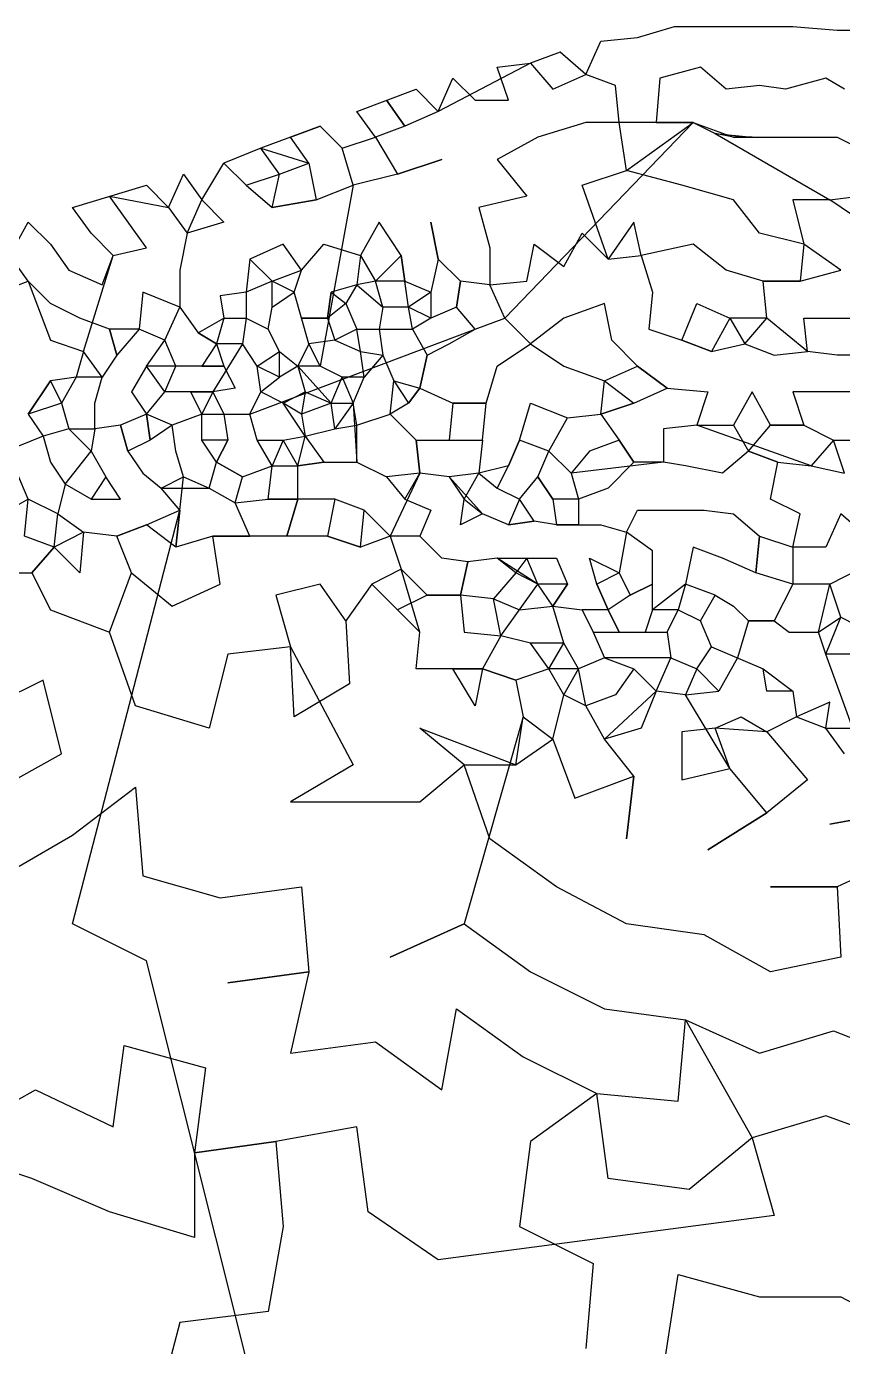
# Model space of a CAD drawing. Header units: metres. Extents: x 102 to 1205, y 1 to 1186.
# Drawn here: x 385.5 to 606.5, y 828.5 to 1186 of the extents above; entities that cross this region are included whole.
import ezdxf

# ---------------------------------------------------------------- set-up
doc = ezdxf.new("R2010")
doc.units = ezdxf.units.M
doc.layers.add('Draw', color=2, linetype='CONTINUOUS')
doc.layers.add('Skip', color=1, linetype='CONTINUOUS')

msp = doc.modelspace()

# ---------------------------------------------------------------- linework, layer by layer
at = {"layer": 'draw'}
for p, q in [((551, 1183), (561, 1186)), ((561, 1186), (593, 1186)), ((593, 1186), (605, 1185)), ((605, 1185), (615, 1185)), ((537, 1173), (541, 1182)), ((541, 1182), (551, 1183)), ((530, 1179), (522, 1176)), ((537, 1173), (530, 1179)), ((513, 1175), (522, 1176)), ((516, 1166), (513, 1175)), ((522, 1176), (528, 1169)), ((528, 1169), (537, 1173)), ((545, 1170), (537, 1173)), ((568, 1175), (557, 1172)), ((575, 1169), (568, 1175)), ((497, 1163), (501, 1172)), ((501, 1172), (507, 1166)), ((546, 1160), (545, 1170)), ((557, 1172), (556, 1160)), ((584, 1170), (575, 1169)), ((591, 1169), (584, 1170)), ((602, 1172), (591, 1169)), ((607, 1169), (602, 1172)), ((475, 1163), (491, 1169)), ((488, 1159), (483, 1166)), ((491, 1169), (497, 1163)), ((507, 1166), (516, 1166)), ((480, 1156), (475, 1163)), ((497, 1163), (488, 1159)), ((465, 1159), (449, 1153)), ((465, 1159), (471, 1153)), ((488, 1159), (480, 1156)), ((566, 1160), (537, 1160)), ((548, 1147), (546, 1160)), ((566, 1160), (577, 1156)), ((566, 1160), (572, 1157)), ((462, 1149), (457, 1156)), ((471, 1153), (480, 1156)), ((480, 1156), (486, 1146)), ((524, 1156), (513, 1150)), ((577, 1156), (572, 1157)), ((572, 1157), (582, 1156)), ((577, 1156), (605, 1156)), ((605, 1156), (611, 1153)), ((449, 1153), (439, 1149)), ((454, 1146), (449, 1153)), ((474, 1143), (471, 1153)), ((439, 1149), (445, 1143)), ((454, 1146), (462, 1149)), ((462, 1149), (464, 1139)), ((486, 1146), (498, 1150)), ((513, 1150), (521, 1140)), ((424, 1137), (428, 1146)), ((428, 1146), (433, 1139)), ((445, 1143), (454, 1146)), ((452, 1137), (454, 1146)), ((486, 1146), (474, 1143)), ((536, 1143), (548, 1147)), ((398, 1137), (418, 1143)), ((418, 1143), (424, 1137)), ((445, 1143), (452, 1137)), ((464, 1139), (474, 1143)), ((577, 1139), (563, 1143)), ((403, 1130), (398, 1137)), ((418, 1126), (408, 1140)), ((424, 1137), (429, 1130)), ((429, 1130), (433, 1139)), ((433, 1139), (439, 1133)), ((464, 1139), (452, 1137)), ((521, 1140), (508, 1137)), ((508, 1137), (511, 1126)), ((584, 1130), (577, 1139)), ((603, 1139), (593, 1139)), ((593, 1139), (596, 1127)), ((603, 1139), (611, 1140)), ((612, 1133), (603, 1139)), ((381, 1124), (386, 1133)), ((386, 1133), (392, 1127)), ((409, 1124), (403, 1130)), ((429, 1130), (427, 1120)), ((439, 1133), (429, 1130)), ((481, 1133), (476, 1124)), ((487, 1124), (481, 1133)), ((497, 1123), (495, 1133)), ((531, 1121), (536, 1130)), ((536, 1130), (543, 1123)), ((550, 1133), (543, 1123)), ((552, 1124), (550, 1133)), ((596, 1127), (584, 1130)), ((392, 1127), (397, 1120)), ((455, 1127), (446, 1123)), ((460, 1120), (455, 1127)), ((460, 1120), (466, 1127)), ((466, 1127), (476, 1124)), ((521, 1117), (523, 1127)), ((523, 1127), (531, 1121)), ((566, 1127), (552, 1124)), ((575, 1120), (566, 1127)), ((596, 1127), (595, 1117)), ((606, 1120), (596, 1127)), ((386, 1117), (381, 1124)), ((406, 1116), (409, 1124)), ((409, 1124), (418, 1126)), ((446, 1123), (445, 1114)), ((452, 1117), (446, 1123)), ((476, 1124), (475, 1116)), ((476, 1124), (480, 1117)), ((480, 1117), (487, 1124)), ((489, 1110), (487, 1124)), ((497, 1123), (495, 1114)), ((503, 1117), (497, 1123)), ((511, 1126), (511, 1116)), ((543, 1123), (552, 1124)), ((552, 1124), (555, 1114)), ((397, 1120), (406, 1116)), ((427, 1120), (427, 1110)), ((452, 1117), (460, 1120)), ((458, 1114), (460, 1120)), ((585, 1117), (575, 1120)), ((595, 1117), (606, 1120)), ((378, 1114), (386, 1117)), ((392, 1111), (386, 1117)), ((452, 1117), (445, 1114)), ((458, 1114), (452, 1117)), ((452, 1110), (452, 1117)), ((475, 1116), (468, 1114)), ((475, 1116), (472, 1111)), ((480, 1117), (475, 1116)), ((475, 1116), (482, 1110)), ((482, 1110), (480, 1117)), ((488, 1117), (480, 1117)), ((488, 1117), (495, 1114)), ((502, 1110), (503, 1117)), ((511, 1116), (503, 1117)), ((511, 1116), (521, 1117)), ((515, 1107), (511, 1116)), ((586, 1107), (585, 1117)), ((585, 1117), (595, 1117)), ((417, 1114), (416, 1104)), ((427, 1110), (417, 1114)), ((445, 1114), (438, 1113)), ((438, 1113), (439, 1107)), ((445, 1114), (445, 1107)), ((452, 1110), (458, 1114)), ((462, 1100), (458, 1114)), ((467, 1107), (468, 1114)), ((468, 1114), (472, 1111)), ((495, 1114), (489, 1110)), ((495, 1114), (495, 1107)), ((555, 1114), (554, 1104)), ((400, 1107), (392, 1111)), ((423, 1101), (427, 1110)), ((427, 1110), (432, 1103)), ((451, 1104), (452, 1110)), ((472, 1111), (467, 1107)), ((472, 1111), (475, 1104)), ((482, 1110), (481, 1104)), ((489, 1110), (482, 1110)), ((490, 1104), (489, 1110)), ((495, 1107), (489, 1110)), ((502, 1110), (495, 1107)), ((507, 1104), (502, 1110)), ((542, 1111), (531, 1107)), ((544, 1101), (542, 1111)), ((563, 1101), (567, 1111)), ((567, 1111), (576, 1107)), ((408, 1104), (400, 1107)), ((432, 1103), (439, 1107)), ((439, 1107), (445, 1107)), ((445, 1107), (444, 1100)), ((445, 1107), (451, 1104)), ((467, 1107), (460, 1107)), ((467, 1107), (469, 1101)), ((495, 1107), (490, 1104)), ((507, 1104), (515, 1107)), ((522, 1100), (515, 1107)), ((531, 1107), (522, 1100)), ((576, 1107), (571, 1098)), ((586, 1107), (576, 1107)), ((576, 1107), (580, 1100)), ((580, 1100), (586, 1107)), ((597, 1098), (596, 1107)), ((596, 1107), (614, 1107)), ((416, 1104), (408, 1104)), ((408, 1104), (410, 1097)), ((416, 1104), (410, 1097)), ((423, 1101), (416, 1104)), ((437, 1100), (432, 1103)), ((454, 1098), (451, 1104)), ((475, 1104), (469, 1101)), ((476, 1098), (475, 1104)), ((475, 1104), (481, 1104)), ((481, 1104), (482, 1097)), ((490, 1104), (494, 1097)), ((500, 1100), (507, 1104)), ((554, 1104), (563, 1101)), ((392, 1101), (401, 1098)), ((401, 1098), (399, 1091)), ((406, 1091), (401, 1098)), ((418, 1094), (423, 1101)), ((426, 1094), (423, 1101)), ((437, 1100), (433, 1094)), ((444, 1100), (437, 1100)), ((437, 1100), (439, 1094)), ((448, 1094), (444, 1100)), ((448, 1094), (454, 1098)), ((454, 1091), (454, 1098)), ((454, 1098), (459, 1094)), ((462, 1100), (459, 1094)), ((469, 1101), (462, 1100)), ((465, 1094), (462, 1100)), ((469, 1101), (476, 1098)), ((477, 1091), (476, 1098)), ((476, 1098), (482, 1097)), ((494, 1097), (500, 1100)), ((513, 1094), (522, 1100)), ((522, 1100), (531, 1094)), ((551, 1094), (544, 1101)), ((563, 1101), (571, 1098)), ((571, 1098), (580, 1100)), ((580, 1100), (588, 1097)), ((588, 1097), (597, 1098)), ((605, 1097), (597, 1098)), ((410, 1097), (406, 1091)), ((418, 1094), (414, 1087)), ((439, 1094), (418, 1094)), ((423, 1087), (426, 1094)), ((439, 1094), (442, 1088)), ((449, 1087), (448, 1094)), ((454, 1091), (448, 1094)), ((459, 1094), (454, 1091)), ((459, 1094), (461, 1087)), ((465, 1094), (459, 1094)), ((471, 1091), (465, 1094)), ((482, 1097), (477, 1091)), ((482, 1097), (485, 1090)), ((492, 1088), (494, 1097)), ((510, 1084), (513, 1094)), ((531, 1094), (542, 1090)), ((542, 1090), (551, 1094)), ((559, 1088), (551, 1094)), ((614, 1097), (605, 1097)), ((399, 1091), (392, 1090)), ((399, 1091), (395, 1084)), ((406, 1091), (399, 1091)), ((404, 1084), (406, 1091)), ((449, 1087), (454, 1091)), ((468, 1084), (471, 1091)), ((477, 1091), (471, 1091)), ((471, 1091), (474, 1084)), ((474, 1084), (477, 1091)), ((386, 1081), (392, 1090)), ((392, 1090), (395, 1084)), ((414, 1087), (418, 1081)), ((418, 1081), (423, 1087)), ((436, 1087), (423, 1087)), ((433, 1081), (430, 1087)), ((436, 1087), (433, 1081)), ((442, 1088), (436, 1087)), ((436, 1087), (439, 1081)), ((446, 1081), (449, 1087)), ((455, 1084), (449, 1087)), ((455, 1084), (461, 1087)), ((461, 1087), (460, 1081)), ((461, 1087), (468, 1084)), ((484, 1081), (485, 1090)), ((485, 1090), (492, 1088)), ((485, 1090), (489, 1084)), ((492, 1088), (489, 1084)), ((492, 1088), (501, 1084)), ((541, 1081), (542, 1090)), ((542, 1090), (550, 1084)), ((550, 1084), (559, 1088)), ((559, 1088), (570, 1087)), ((570, 1087), (567, 1078)), ((582, 1087), (577, 1078)), ((587, 1078), (582, 1087)), ((612, 1087), (593, 1087)), ((593, 1087), (596, 1078)), ((395, 1084), (386, 1081)), ((395, 1084), (397, 1077)), ((404, 1077), (404, 1084)), ((460, 1081), (455, 1084)), ((468, 1084), (460, 1081)), ((469, 1077), (468, 1084)), ((468, 1084), (474, 1084)), ((474, 1084), (469, 1077)), ((475, 1078), (474, 1084)), ((489, 1084), (484, 1081)), ((501, 1084), (500, 1074)), ((510, 1084), (501, 1084)), ((509, 1074), (510, 1084)), ((519, 1074), (522, 1084)), ((522, 1084), (532, 1080)), ((550, 1084), (541, 1081)), ((386, 1081), (390, 1075)), ((418, 1081), (411, 1078)), ((425, 1078), (418, 1081)), ((418, 1081), (419, 1074)), ((433, 1074), (433, 1081)), ((433, 1081), (446, 1081)), ((439, 1081), (440, 1074)), ((448, 1074), (446, 1081)), ((460, 1081), (461, 1075)), ((475, 1078), (484, 1081)), ((484, 1081), (491, 1074)), ((527, 1071), (532, 1080)), ((532, 1080), (541, 1081)), ((541, 1081), (546, 1074)), ((397, 1077), (390, 1075)), ((397, 1077), (404, 1077)), ((403, 1071), (397, 1077)), ((404, 1077), (403, 1071)), ((411, 1078), (404, 1077)), ((413, 1071), (411, 1078)), ((425, 1078), (419, 1074)), ((426, 1071), (425, 1078)), ((461, 1075), (469, 1077)), ((469, 1077), (475, 1078)), ((475, 1068), (475, 1078)), ((567, 1078), (558, 1077)), ((558, 1077), (558, 1068)), ((567, 1078), (577, 1078)), ((577, 1078), (581, 1071)), ((581, 1071), (587, 1078)), ((596, 1078), (587, 1078)), ((596, 1078), (604, 1074)), ((390, 1075), (392, 1068)), ((419, 1074), (413, 1071)), ((440, 1074), (433, 1074)), ((437, 1068), (433, 1074)), ((437, 1068), (440, 1074)), ((452, 1067), (448, 1074)), ((448, 1074), (455, 1074)), ((455, 1074), (452, 1067)), ((455, 1074), (461, 1075)), ((459, 1067), (455, 1074)), ((459, 1067), (461, 1075)), ((461, 1075), (466, 1068)), ((491, 1074), (509, 1074)), ((492, 1065), (491, 1074)), ((509, 1074), (508, 1065)), ((516, 1067), (519, 1074)), ((527, 1071), (519, 1074)), ((546, 1074), (538, 1071)), ((546, 1074), (550, 1068)), ((604, 1074), (598, 1067)), ((604, 1074), (613, 1074)), ((607, 1065), (604, 1074)), ((403, 1071), (407, 1064)), ((413, 1071), (417, 1065)), ((428, 1064), (426, 1071)), ((524, 1064), (527, 1071)), ((533, 1065), (527, 1071)), ((538, 1071), (533, 1065)), ((581, 1071), (574, 1065)), ((581, 1071), (589, 1068)), ((392, 1068), (396, 1062)), ((435, 1061), (437, 1068)), ((444, 1064), (437, 1068)), ((444, 1064), (452, 1067)), ((451, 1058), (452, 1067)), ((452, 1067), (459, 1067)), ((459, 1067), (466, 1068)), ((459, 1058), (459, 1067)), ((466, 1068), (475, 1068)), ((475, 1068), (483, 1064)), ((516, 1067), (508, 1065)), ((513, 1061), (516, 1067)), ((550, 1068), (543, 1061)), ((558, 1068), (550, 1068)), ((564, 1067), (558, 1068)), ((574, 1065), (564, 1067)), ((587, 1058), (589, 1068)), ((589, 1068), (598, 1067)), ((598, 1067), (607, 1065)), ((386, 1058), (383, 1065)), ((396, 1062), (394, 1054)), ((403, 1058), (396, 1062)), ((407, 1064), (403, 1058)), ((411, 1058), (407, 1064)), ((417, 1065), (422, 1061)), ((422, 1061), (428, 1064)), ((427, 1055), (428, 1064)), ((428, 1064), (435, 1061)), ((442, 1057), (444, 1064)), ((492, 1065), (483, 1064)), ((483, 1064), (488, 1058)), ((488, 1058), (492, 1065)), ((500, 1064), (492, 1065)), ((508, 1065), (500, 1064)), ((500, 1064), (504, 1058)), ((504, 1058), (508, 1065)), ((508, 1065), (513, 1061)), ((519, 1058), (524, 1064)), ((528, 1058), (524, 1064)), ((533, 1065), (535, 1058)), ((427, 1055), (422, 1061)), ((435, 1061), (442, 1057)), ((513, 1061), (519, 1058)), ((543, 1061), (535, 1058)), ((386, 1058), (379, 1054)), ((385, 1048), (386, 1058)), ((394, 1054), (386, 1058)), ((403, 1058), (411, 1058)), ((418, 1051), (427, 1055)), ((427, 1055), (426, 1045)), ((442, 1057), (451, 1058)), ((446, 1048), (442, 1057)), ((469, 1058), (451, 1058)), ((459, 1058), (456, 1048)), ((469, 1058), (467, 1048)), ((477, 1055), (469, 1058)), ((476, 1045), (477, 1055)), ((484, 1048), (477, 1055)), ((488, 1058), (495, 1055)), ((495, 1055), (492, 1048)), ((503, 1051), (504, 1058)), ((504, 1058), (509, 1054)), ((519, 1058), (516, 1051)), ((523, 1052), (519, 1058)), ((535, 1058), (528, 1058)), ((528, 1058), (529, 1051)), ((535, 1058), (535, 1051)), ((548, 1049), (551, 1055)), ((551, 1055), (569, 1055)), ((569, 1055), (577, 1054)), ((595, 1054), (587, 1058)), ((393, 1045), (394, 1054)), ((394, 1054), (401, 1049)), ((509, 1054), (503, 1051)), ((516, 1051), (509, 1054)), ((516, 1051), (523, 1052)), ((529, 1051), (523, 1052)), ((577, 1054), (584, 1048)), ((593, 1045), (595, 1054)), ((606, 1054), (602, 1045)), ((613, 1048), (606, 1054)), ((393, 1045), (385, 1048)), ((401, 1049), (393, 1045)), ((401, 1049), (400, 1038)), ((410, 1048), (401, 1049)), ((418, 1051), (410, 1048)), ((414, 1038), (410, 1048)), ((426, 1045), (418, 1051)), ((436, 1048), (426, 1045)), ((438, 1035), (436, 1048)), ((467, 1048), (436, 1048)), ((476, 1045), (467, 1048)), ((484, 1048), (476, 1045)), ((492, 1048), (484, 1048)), ((484, 1048), (487, 1039)), ((498, 1042), (492, 1048)), ((529, 1051), (541, 1051)), ((541, 1051), (548, 1049)), ((555, 1044), (548, 1049)), ((584, 1048), (583, 1038)), ((584, 1048), (593, 1045)), ((387, 1038), (393, 1045)), ((400, 1038), (393, 1045)), ((555, 1028), (555, 1044)), ((566, 1045), (564, 1035)), ((574, 1042), (566, 1045)), ((602, 1045), (593, 1045)), ((593, 1045), (593, 1035)), ((505, 1041), (498, 1042)), ((503, 1032), (505, 1041)), ((513, 1042), (505, 1041)), ((518, 1038), (513, 1042)), ((513, 1042), (529, 1042)), ((521, 1042), (518, 1038)), ((524, 1035), (521, 1042)), ((529, 1042), (532, 1035)), ((540, 1035), (538, 1042)), ((538, 1042), (546, 1038)), ((583, 1038), (574, 1042)), ((378, 1038), (387, 1038)), ((387, 1038), (392, 1028)), ((408, 1022), (414, 1038)), ((414, 1038), (425, 1029)), ((487, 1039), (479, 1035)), ((487, 1039), (494, 1032)), ((518, 1038), (512, 1031)), ((524, 1035), (518, 1038)), ((546, 1038), (540, 1035)), ((546, 1038), (549, 1032)), ((593, 1035), (583, 1038)), ((603, 1035), (611, 1039)), ((465, 1035), (453, 1032)), ((472, 1025), (465, 1035)), ((479, 1035), (472, 1025)), ((492, 1022), (479, 1035)), ((514, 1021), (524, 1035)), ((528, 1029), (524, 1035)), ((532, 1035), (524, 1035)), ((532, 1035), (528, 1029)), ((543, 1028), (540, 1035)), ((549, 1032), (555, 1035)), ((564, 1035), (562, 1028)), ((572, 1032), (564, 1035)), ((593, 1035), (588, 1025)), ((603, 1035), (593, 1035)), ((606, 1026), (603, 1035)), ((453, 1032), (457, 1018)), ((494, 1032), (486, 1028)), ((503, 1032), (494, 1032)), ((512, 1031), (503, 1032)), ((503, 1032), (504, 1022)), ((512, 1031), (519, 1028)), ((514, 1021), (512, 1031)), ((549, 1032), (543, 1028)), ((568, 1025), (572, 1032)), ((572, 1032), (577, 1029)), ((392, 1028), (408, 1022)), ((519, 1028), (528, 1029)), ((528, 1029), (536, 1028)), ((536, 1028), (539, 1022)), ((543, 1028), (536, 1028)), ((543, 1028), (546, 1022)), ((555, 1028), (553, 1022)), ((562, 1028), (555, 1028)), ((559, 1022), (562, 1028)), ((562, 1028), (568, 1025)), ((577, 1029), (581, 1025)), ((472, 1025), (473, 1008)), ((571, 1018), (568, 1025)), ((581, 1025), (578, 1015)), ((581, 1025), (588, 1025)), ((588, 1025), (592, 1022)), ((600, 1022), (606, 1026)), ((602, 1016), (606, 1026)), ((606, 1026), (614, 1022)), ((491, 1012), (492, 1022)), ((504, 1022), (514, 1021)), ((522, 1019), (514, 1021)), ((531, 1019), (522, 1019)), ((527, 1012), (522, 1019)), ((527, 1012), (531, 1019)), ((535, 1012), (531, 1019)), ((539, 1022), (559, 1022)), ((539, 1022), (542, 1015)), ((559, 1022), (560, 1015)), ((592, 1022), (600, 1022)), ((602, 1016), (600, 1022)), ((440, 1016), (435, 996)), ((457, 1018), (440, 1016)), ((567, 1012), (571, 1018)), ((571, 1018), (585, 1012)), ((609, 1016), (602, 1016)), ((509, 1012), (491, 1012)), ((507, 1002), (501, 1012)), ((509, 1012), (507, 1002)), ((509, 1012), (518, 1009)), ((527, 1012), (518, 1009)), ((531, 1005), (527, 1012)), ((535, 1012), (527, 1012)), ((531, 1005), (535, 1012)), ((542, 1015), (535, 1012)), ((542, 1015), (550, 1012)), ((550, 1012), (545, 1005)), ((556, 1006), (550, 1012)), ((556, 1006), (560, 1015)), ((560, 1015), (567, 1012)), ((567, 1012), (564, 1005)), ((573, 1006), (567, 1012)), ((578, 1015), (573, 1006)), ((585, 1012), (593, 1006)), ((586, 1006), (585, 1012)), ((390, 1009), (376, 1002)), ((518, 1009), (520, 999)), ((473, 1008), (458, 999)), ((528, 993), (531, 1005)), ((537, 1002), (531, 1005)), ((545, 1005), (537, 1002)), ((556, 1006), (552, 996)), ((564, 1005), (556, 1006)), ((564, 1005), (573, 1006)), ((593, 1006), (586, 1006)), ((593, 1006), (594, 999)), ((435, 996), (415, 1002)), ((542, 993), (537, 1002)), ((603, 1003), (594, 999)), ((602, 996), (603, 1003)), ((518, 986), (520, 999)), ((520, 999), (528, 993)), ((572, 996), (579, 999)), ((579, 999), (586, 995)), ((594, 999), (586, 995)), ((594, 999), (602, 996)), ((504, 986), (492, 996)), ((552, 996), (542, 993)), ((572, 996), (563, 995)), ((563, 995), (563, 982)), ((576, 985), (572, 996)), ((586, 995), (591, 989)), ((607, 989), (602, 996)), ((602, 996), (612, 996)), ((518, 986), (528, 993)), ((528, 993), (534, 977)), ((550, 983), (542, 993)), ((377, 979), (395, 989)), ((591, 989), (597, 982)), ((474, 986), (457, 976)), ((492, 976), (504, 986)), ((511, 966), (504, 986)), ((504, 986), (518, 986)), ((563, 982), (576, 985)), ((586, 973), (576, 985)), ((398, 967), (415, 980)), ((550, 983), (548, 966)), ((597, 982), (586, 973)), ((586, 973), (570, 963)), ((614, 972), (603, 970)), ((379, 956), (398, 967)), ((618, 959), (605, 953)), ((417, 956), (438, 950)), ((438, 950), (460, 953)), ((548, 943), (529, 953)), ((605, 953), (587, 953)), ((605, 953), (606, 934)), ((418, 933), (398, 943)), ((504, 943), (484, 934)), ((504, 943), (522, 930)), ((587, 930), (569, 940)), ((606, 934), (587, 930)), ((462, 930), (440, 927)), ((462, 930), (457, 908)), ((502, 920), (520, 907)), ((542, 920), (564, 917)), ((564, 917), (584, 908)), ((604, 914), (622, 907)), ((409, 888), (412, 910)), ((412, 910), (434, 904)), ((480, 911), (498, 898)), ((368, 887), (388, 898)), ((540, 897), (522, 884)), ((540, 897), (562, 895)), ((602, 891), (582, 885)), ((621, 884), (602, 891)), ((475, 888), (453, 884)), ((431, 881), (453, 884)), ((453, 884), (455, 861)), ((582, 885), (565, 871)), ((582, 885), (588, 864)), ((431, 881), (431, 858)), ((408, 865), (387, 874)), ((565, 871), (543, 874)), ((497, 852), (478, 865)), ((455, 861), (451, 838)), ((519, 861), (539, 851)), ((539, 851), (537, 828)), ((562, 848), (584, 842)), ((584, 842), (606, 842)), ((606, 842), (625, 832)), ((427, 835), (421, 812))]:
    msp.add_line(p, q, dxfattribs=at)
at = {"layer": 'skip'}
for p, q in [((561, 1186), (561, 1186)), ((593, 1186), (593, 1186)), ((605, 1185), (605, 1185)), ((541, 1182), (541, 1182)), ((551, 1183), (551, 1183)), ((530, 1179), (530, 1179)), ((522, 1176), (497, 1163)), ((513, 1175), (513, 1175)), ((522, 1176), (522, 1176)), ((537, 1173), (537, 1173)), ((537, 1173), (537, 1173)), ((568, 1175), (568, 1175)), ((501, 1172), (501, 1172)), ((545, 1170), (545, 1170)), ((557, 1172), (557, 1172)), ((584, 1170), (584, 1170)), ((602, 1172), (602, 1172)), ((483, 1166), (488, 1159)), ((491, 1169), (491, 1169)), ((507, 1166), (507, 1166)), ((516, 1166), (516, 1166)), ((528, 1169), (528, 1169)), ((575, 1169), (575, 1169)), ((591, 1169), (591, 1169)), ((475, 1163), (475, 1163)), ((497, 1163), (497, 1163)), ((457, 1156), (465, 1159)), ((471, 1153), (465, 1159)), ((488, 1159), (488, 1159)), ((515, 1107), (566, 1160)), ((537, 1160), (524, 1156)), ((546, 1160), (546, 1160)), ((548, 1147), (566, 1160)), ((556, 1160), (566, 1160)), ((480, 1156), (480, 1156)), ((480, 1156), (480, 1156)), ((572, 1157), (572, 1157)), ((572, 1157), (603, 1139)), ((577, 1156), (577, 1156)), ((582, 1156), (577, 1156)), ((605, 1156), (605, 1156)), ((449, 1153), (449, 1153)), ((449, 1153), (462, 1149)), ((471, 1153), (471, 1153)), ((433, 1139), (439, 1149)), ((439, 1149), (445, 1143)), ((462, 1149), (462, 1149)), ((498, 1150), (486, 1146)), ((513, 1150), (513, 1150)), ((428, 1146), (428, 1146)), ((454, 1146), (454, 1146)), ((454, 1146), (454, 1146)), ((486, 1146), (486, 1146)), ((563, 1143), (548, 1147)), ((418, 1143), (418, 1143)), ((445, 1143), (445, 1143)), ((474, 1143), (465, 1094)), ((474, 1143), (474, 1143)), ((543, 1123), (536, 1143)), ((398, 1137), (398, 1137)), ((408, 1140), (424, 1137)), ((424, 1137), (424, 1137)), ((433, 1139), (433, 1139)), ((452, 1137), (464, 1139)), ((452, 1137), (452, 1137)), ((464, 1139), (464, 1139)), ((508, 1137), (508, 1137)), ((521, 1140), (521, 1140)), ((577, 1139), (577, 1139)), ((593, 1139), (593, 1139)), ((603, 1139), (603, 1139)), ((386, 1133), (386, 1133)), ((403, 1130), (403, 1130)), ((429, 1130), (429, 1130)), ((429, 1130), (429, 1130)), ((439, 1133), (439, 1133)), ((481, 1133), (481, 1133)), ((495, 1133), (497, 1123)), ((536, 1130), (536, 1130)), ((550, 1133), (550, 1133)), ((584, 1130), (584, 1130)), ((392, 1127), (392, 1127)), ((455, 1127), (455, 1127)), ((466, 1127), (466, 1127)), ((523, 1127), (523, 1127)), ((566, 1127), (566, 1127)), ((596, 1127), (596, 1127)), ((596, 1127), (596, 1127)), ((401, 1098), (409, 1124)), ((409, 1124), (409, 1124)), ((418, 1126), (418, 1126)), ((446, 1123), (446, 1123)), ((446, 1123), (452, 1117)), ((476, 1124), (476, 1124)), ((476, 1124), (476, 1124)), ((487, 1124), (487, 1124)), ((487, 1124), (488, 1117)), ((497, 1123), (497, 1123)), ((511, 1126), (511, 1126)), ((543, 1123), (543, 1123)), ((552, 1124), (552, 1124)), ((552, 1124), (552, 1124)), ((397, 1120), (397, 1120)), ((427, 1120), (427, 1120)), ((460, 1120), (460, 1120)), ((460, 1120), (460, 1120)), ((531, 1121), (531, 1121)), ((575, 1120), (575, 1120)), ((606, 1120), (606, 1120)), ((386, 1117), (386, 1117)), ((386, 1117), (392, 1101)), ((406, 1116), (406, 1116)), ((452, 1117), (452, 1117)), ((452, 1117), (452, 1117)), ((480, 1117), (475, 1116)), ((475, 1116), (475, 1116)), ((475, 1116), (475, 1116)), ((480, 1117), (480, 1117)), ((480, 1117), (480, 1117)), ((489, 1110), (488, 1117)), ((503, 1117), (502, 1110)), ((503, 1117), (503, 1117)), ((511, 1116), (511, 1116)), ((511, 1116), (511, 1116)), ((521, 1117), (521, 1117)), ((585, 1117), (585, 1117)), ((595, 1117), (585, 1117)), ((595, 1117), (595, 1117)), ((417, 1114), (417, 1114)), ((438, 1113), (438, 1113)), ((445, 1114), (445, 1114)), ((445, 1114), (445, 1114)), ((458, 1114), (458, 1114)), ((458, 1114), (458, 1114)), ((468, 1114), (467, 1107)), ((468, 1114), (468, 1114)), ((495, 1114), (495, 1114)), ((495, 1114), (495, 1114)), ((555, 1114), (555, 1114)), ((392, 1111), (392, 1111)), ((427, 1110), (427, 1110)), ((427, 1110), (427, 1110)), ((451, 1104), (452, 1110)), ((452, 1110), (452, 1110)), ((472, 1111), (472, 1111)), ((472, 1111), (472, 1111)), ((482, 1110), (482, 1110)), ((482, 1110), (482, 1110)), ((489, 1110), (489, 1110)), ((489, 1110), (489, 1110)), ((502, 1110), (502, 1110)), ((542, 1111), (542, 1111)), ((567, 1111), (567, 1111)), ((400, 1107), (400, 1107)), ((439, 1107), (437, 1100)), ((439, 1107), (439, 1107)), ((445, 1107), (445, 1107)), ((445, 1107), (445, 1107)), ((460, 1107), (467, 1107)), ((467, 1107), (467, 1107)), ((495, 1107), (495, 1107)), ((495, 1107), (495, 1107)), ((515, 1107), (515, 1107)), ((531, 1107), (531, 1107)), ((576, 1107), (576, 1107)), ((576, 1107), (576, 1107)), ((586, 1107), (586, 1107)), ((597, 1098), (586, 1107)), ((596, 1107), (596, 1107)), ((408, 1104), (408, 1104)), ((410, 1097), (408, 1104)), ((416, 1104), (416, 1104)), ((416, 1104), (416, 1104)), ((432, 1103), (432, 1103)), ((432, 1103), (437, 1100)), ((446, 1081), (507, 1104)), ((451, 1104), (451, 1104)), ((475, 1104), (475, 1104)), ((475, 1104), (475, 1104)), ((481, 1104), (481, 1104)), ((481, 1104), (490, 1104)), ((490, 1104), (490, 1104)), ((507, 1104), (507, 1104)), ((554, 1104), (554, 1104)), ((401, 1098), (401, 1098)), ((423, 1101), (423, 1101)), ((423, 1101), (423, 1101)), ((444, 1100), (436, 1087)), ((437, 1100), (437, 1100)), ((444, 1100), (444, 1100)), ((454, 1098), (454, 1098)), ((454, 1098), (454, 1098)), ((462, 1100), (462, 1100)), ((462, 1100), (462, 1100)), ((469, 1101), (469, 1101)), ((469, 1101), (469, 1101)), ((476, 1098), (476, 1098)), ((476, 1098), (476, 1098)), ((500, 1100), (500, 1100)), ((522, 1100), (522, 1100)), ((522, 1100), (522, 1100)), ((544, 1101), (544, 1101)), ((563, 1101), (563, 1101)), ((571, 1098), (563, 1101)), ((571, 1098), (571, 1098)), ((580, 1100), (580, 1100)), ((580, 1100), (580, 1100)), ((597, 1098), (597, 1098)), ((410, 1097), (410, 1097)), ((418, 1094), (418, 1094)), ((423, 1087), (418, 1094)), ((426, 1094), (426, 1094)), ((433, 1094), (439, 1094)), ((439, 1094), (439, 1094)), ((448, 1094), (448, 1094)), ((448, 1094), (448, 1094)), ((459, 1094), (459, 1094)), ((459, 1094), (459, 1094)), ((459, 1094), (468, 1084)), ((465, 1094), (465, 1094)), ((482, 1097), (482, 1097)), ((482, 1097), (482, 1097)), ((494, 1097), (492, 1088)), ((494, 1097), (494, 1097)), ((513, 1094), (513, 1094)), ((531, 1094), (531, 1094)), ((551, 1094), (551, 1094)), ((551, 1094), (559, 1088)), ((588, 1097), (588, 1097)), ((605, 1097), (605, 1097)), ((399, 1091), (399, 1091)), ((399, 1091), (399, 1091)), ((406, 1091), (406, 1091)), ((406, 1091), (406, 1091)), ((454, 1091), (454, 1091)), ((454, 1091), (454, 1091)), ((471, 1091), (471, 1091)), ((471, 1091), (471, 1091)), ((477, 1091), (477, 1091)), ((477, 1091), (477, 1091)), ((392, 1090), (386, 1081)), ((392, 1090), (392, 1090)), ((414, 1087), (414, 1087)), ((423, 1087), (423, 1087)), ((430, 1087), (436, 1087)), ((436, 1087), (436, 1087)), ((442, 1088), (442, 1088)), ((449, 1087), (449, 1087)), ((449, 1087), (449, 1087)), ((461, 1087), (461, 1087)), ((461, 1087), (461, 1087)), ((485, 1090), (485, 1090)), ((485, 1090), (485, 1090)), ((489, 1084), (492, 1088)), ((492, 1088), (492, 1088)), ((542, 1090), (542, 1090)), ((542, 1090), (542, 1090)), ((559, 1088), (559, 1088)), ((570, 1087), (570, 1087)), ((582, 1087), (582, 1087)), ((593, 1087), (593, 1087)), ((395, 1084), (395, 1084)), ((395, 1084), (395, 1084)), ((404, 1084), (404, 1084)), ((455, 1084), (455, 1084)), ((461, 1075), (455, 1084)), ((468, 1084), (468, 1084)), ((468, 1084), (468, 1084)), ((474, 1084), (474, 1084)), ((474, 1084), (474, 1084)), ((474, 1084), (475, 1068)), ((489, 1084), (489, 1084)), ((501, 1084), (501, 1084)), ((501, 1084), (510, 1084)), ((510, 1084), (510, 1084)), ((522, 1084), (522, 1084)), ((541, 1081), (550, 1084)), ((550, 1084), (550, 1084)), ((386, 1081), (386, 1081)), ((418, 1081), (418, 1081)), ((418, 1081), (418, 1081)), ((419, 1074), (418, 1081)), ((433, 1081), (425, 1078)), ((433, 1081), (433, 1081)), ((433, 1074), (433, 1081)), ((439, 1081), (439, 1081)), ((446, 1081), (446, 1081)), ((460, 1081), (460, 1081)), ((460, 1081), (460, 1081)), ((484, 1081), (484, 1081)), ((484, 1081), (484, 1081)), ((532, 1080), (541, 1081)), ((532, 1080), (532, 1080)), ((541, 1081), (541, 1081)), ((397, 1077), (397, 1077)), ((397, 1077), (397, 1077)), ((404, 1077), (404, 1077)), ((404, 1077), (404, 1077)), ((411, 1078), (411, 1078)), ((411, 1078), (413, 1071)), ((425, 1078), (425, 1078)), ((469, 1077), (469, 1077)), ((469, 1077), (469, 1077)), ((475, 1078), (475, 1078)), ((475, 1078), (475, 1078)), ((558, 1077), (558, 1077)), ((567, 1078), (567, 1078)), ((598, 1067), (567, 1078)), ((577, 1078), (577, 1078)), ((577, 1078), (581, 1071)), ((587, 1078), (587, 1078)), ((587, 1078), (596, 1078)), ((596, 1078), (596, 1078)), ((390, 1075), (380, 1071)), ((390, 1075), (390, 1075)), ((419, 1074), (419, 1074)), ((433, 1074), (433, 1074)), ((440, 1074), (437, 1068)), ((440, 1074), (440, 1074)), ((448, 1074), (448, 1074)), ((452, 1067), (448, 1074)), ((455, 1074), (455, 1074)), ((455, 1074), (455, 1074)), ((461, 1075), (461, 1075)), ((461, 1075), (461, 1075)), ((491, 1074), (491, 1074)), ((491, 1074), (492, 1065)), ((500, 1074), (509, 1074)), ((509, 1074), (509, 1074)), ((519, 1074), (516, 1067)), ((519, 1074), (519, 1074)), ((546, 1074), (546, 1074)), ((550, 1068), (546, 1074)), ((604, 1074), (604, 1074)), ((604, 1074), (604, 1074)), ((396, 1062), (403, 1071)), ((403, 1071), (403, 1071)), ((413, 1071), (413, 1071)), ((426, 1071), (426, 1071)), ((527, 1071), (527, 1071)), ((527, 1071), (527, 1071)), ((538, 1071), (538, 1071)), ((581, 1071), (581, 1071)), ((589, 1068), (581, 1071)), ((392, 1068), (392, 1068)), ((437, 1068), (437, 1068)), ((437, 1068), (444, 1064)), ((452, 1067), (452, 1067)), ((452, 1067), (452, 1067)), ((466, 1068), (459, 1067)), ((459, 1067), (459, 1067)), ((459, 1067), (459, 1067)), ((466, 1068), (466, 1068)), ((475, 1068), (475, 1068)), ((516, 1067), (516, 1067)), ((558, 1068), (533, 1065)), ((550, 1068), (550, 1068)), ((558, 1068), (558, 1068)), ((564, 1067), (564, 1067)), ((589, 1068), (589, 1068)), ((598, 1067), (598, 1067)), ((396, 1062), (396, 1062)), ((407, 1064), (403, 1058)), ((407, 1064), (407, 1064)), ((417, 1065), (417, 1065)), ((428, 1064), (428, 1064)), ((428, 1064), (428, 1064)), ((444, 1064), (444, 1064)), ((483, 1064), (483, 1064)), ((483, 1064), (488, 1058)), ((492, 1065), (484, 1048)), ((492, 1065), (492, 1065)), ((500, 1064), (500, 1064)), ((509, 1054), (500, 1064)), ((508, 1065), (508, 1065)), ((508, 1065), (508, 1065)), ((508, 1065), (513, 1061)), ((524, 1064), (524, 1064)), ((524, 1064), (528, 1058)), ((533, 1065), (533, 1065)), ((574, 1065), (574, 1065)), ((422, 1061), (422, 1061)), ((422, 1061), (435, 1061)), ((435, 1061), (435, 1061)), ((513, 1061), (513, 1061)), ((543, 1061), (543, 1061)), ((386, 1058), (386, 1058)), ((386, 1058), (386, 1058)), ((398, 943), (427, 1055)), ((403, 1058), (403, 1058)), ((411, 1058), (411, 1058)), ((426, 1045), (427, 1055)), ((427, 1055), (427, 1055)), ((442, 1057), (442, 1057)), ((442, 1057), (442, 1057)), ((451, 1058), (451, 1058)), ((451, 1058), (459, 1058)), ((456, 1048), (459, 1058)), ((469, 1058), (469, 1058)), ((477, 1055), (469, 1058)), ((477, 1055), (477, 1055)), ((488, 1058), (488, 1058)), ((495, 1055), (495, 1055)), ((504, 1058), (504, 1058)), ((504, 1058), (504, 1058)), ((519, 1058), (519, 1058)), ((519, 1058), (519, 1058)), ((528, 1058), (528, 1058)), ((535, 1058), (535, 1058)), ((535, 1058), (535, 1058)), ((551, 1055), (551, 1055)), ((569, 1055), (569, 1055)), ((587, 1058), (587, 1058)), ((394, 1054), (394, 1054)), ((394, 1054), (394, 1054)), ((509, 1054), (509, 1054)), ((523, 1052), (516, 1051)), ((523, 1052), (523, 1052)), ((577, 1054), (577, 1054)), ((595, 1054), (595, 1054)), ((606, 1054), (606, 1054)), ((401, 1049), (401, 1049)), ((401, 1049), (401, 1049)), ((410, 1048), (418, 1051)), ((410, 1048), (410, 1048)), ((418, 1051), (418, 1051)), ((436, 1048), (436, 1048)), ((436, 1048), (446, 1048)), ((467, 1048), (467, 1048)), ((467, 1048), (476, 1045)), ((484, 1048), (484, 1048)), ((492, 1048), (484, 1048)), ((492, 1048), (492, 1048)), ((503, 1051), (503, 1051)), ((516, 1051), (516, 1051)), ((535, 1051), (529, 1051)), ((529, 1051), (529, 1051)), ((541, 1051), (541, 1051)), ((548, 1049), (546, 1038)), ((548, 1049), (548, 1049)), ((583, 1038), (584, 1048)), ((584, 1048), (584, 1048)), ((393, 1045), (387, 1038)), ((393, 1045), (393, 1045)), ((393, 1045), (393, 1045)), ((426, 1045), (426, 1045)), ((476, 1045), (476, 1045)), ((555, 1044), (555, 1044)), ((566, 1045), (566, 1045)), ((593, 1045), (593, 1045)), ((593, 1045), (593, 1045)), ((602, 1045), (602, 1045)), ((498, 1042), (498, 1042)), ((505, 1041), (503, 1032)), ((505, 1041), (505, 1041)), ((513, 1042), (513, 1042)), ((524, 1035), (513, 1042)), ((521, 1042), (521, 1042)), ((529, 1042), (529, 1042)), ((538, 1042), (538, 1042)), ((574, 1042), (574, 1042)), ((387, 1038), (387, 1038)), ((400, 1038), (400, 1038)), ((408, 1022), (414, 1038)), ((414, 1038), (414, 1038)), ((487, 1039), (487, 1039)), ((492, 1022), (487, 1039)), ((518, 1038), (518, 1038)), ((518, 1038), (518, 1038)), ((546, 1038), (546, 1038)), ((583, 1038), (583, 1038)), ((425, 1029), (438, 1035)), ((465, 1035), (465, 1035)), ((479, 1035), (472, 1025)), ((479, 1035), (479, 1035)), ((524, 1035), (524, 1035)), ((524, 1035), (524, 1035)), ((528, 1029), (532, 1035)), ((532, 1035), (532, 1035)), ((540, 1035), (540, 1035)), ((540, 1035), (543, 1028)), ((555, 1035), (549, 1032)), ((564, 1035), (555, 1028)), ((564, 1035), (564, 1035)), ((593, 1035), (593, 1035)), ((593, 1035), (593, 1035)), ((600, 1022), (603, 1035)), ((603, 1035), (603, 1035)), ((453, 1032), (453, 1032)), ((494, 1032), (494, 1032)), ((494, 1032), (503, 1032)), ((503, 1032), (503, 1032)), ((512, 1031), (512, 1031)), ((512, 1031), (512, 1031)), ((549, 1032), (549, 1032)), ((568, 1025), (572, 1032)), ((572, 1032), (572, 1032)), ((392, 1028), (392, 1028)), ((486, 1028), (492, 1022)), ((519, 1028), (519, 1028)), ((528, 1029), (528, 1029)), ((531, 1019), (528, 1029)), ((536, 1028), (536, 1028)), ((536, 1028), (539, 1022)), ((543, 1028), (543, 1028)), ((546, 1022), (543, 1028)), ((555, 1028), (555, 1028)), ((562, 1028), (562, 1028)), ((562, 1028), (562, 1028)), ((577, 1029), (577, 1029)), ((472, 1025), (472, 1025)), ((568, 1025), (568, 1025)), ((581, 1025), (581, 1025)), ((588, 1025), (581, 1025)), ((588, 1025), (588, 1025)), ((606, 1026), (606, 1026)), ((606, 1026), (606, 1026)), ((415, 1002), (408, 1022)), ((504, 1022), (504, 1022)), ((514, 1021), (509, 1012)), ((514, 1021), (514, 1021)), ((522, 1019), (514, 1021)), ((522, 1019), (522, 1019)), ((531, 1019), (531, 1019)), ((539, 1022), (539, 1022)), ((553, 1022), (559, 1022)), ((559, 1022), (559, 1022)), ((592, 1022), (592, 1022)), ((600, 1022), (600, 1022)), ((440, 1016), (440, 1016)), ((458, 999), (457, 1018)), ((457, 1018), (474, 986)), ((567, 1012), (571, 1018)), ((571, 1018), (571, 1018)), ((602, 1016), (602, 1016)), ((614, 983), (602, 1016)), ((491, 1012), (491, 1012)), ((501, 1012), (509, 1012)), ((518, 1009), (509, 1012)), ((527, 1012), (527, 1012)), ((527, 1012), (527, 1012)), ((535, 1012), (527, 1012)), ((535, 1012), (535, 1012)), ((537, 1002), (535, 1012)), ((542, 1015), (542, 1015)), ((560, 1015), (542, 1015)), ((550, 1012), (550, 1012)), ((550, 1012), (556, 1006)), ((560, 1015), (560, 1015)), ((567, 1012), (567, 1012)), ((573, 1006), (567, 1012)), ((578, 1015), (578, 1015)), ((585, 1012), (585, 1012)), ((585, 1012), (593, 1006)), ((395, 989), (390, 1009)), ((518, 1009), (518, 1009)), ((473, 1008), (473, 1008)), ((531, 1005), (531, 1005)), ((531, 1005), (531, 1005)), ((542, 993), (556, 1006)), ((545, 1005), (545, 1005)), ((556, 1006), (556, 1006)), ((564, 1005), (564, 1005)), ((576, 985), (564, 1005)), ((573, 1006), (573, 1006)), ((586, 1006), (586, 1006)), ((593, 1006), (593, 1006)), ((507, 1002), (507, 1002)), ((537, 1002), (537, 1002)), ((603, 1003), (603, 1003)), ((520, 999), (504, 943)), ((520, 999), (520, 999)), ((579, 999), (579, 999)), ((594, 999), (594, 999)), ((594, 999), (594, 999)), ((435, 996), (435, 996)), ((492, 996), (518, 986)), ((552, 996), (552, 996)), ((563, 995), (563, 995)), ((572, 996), (572, 996)), ((586, 995), (572, 996)), ((586, 995), (586, 995)), ((602, 996), (602, 996)), ((602, 996), (602, 996)), ((528, 993), (528, 993)), ((528, 993), (528, 993)), ((542, 993), (542, 993)), ((591, 989), (591, 989)), ((504, 986), (504, 986)), ((504, 986), (504, 986)), ((518, 986), (518, 986)), ((576, 985), (576, 985)), ((415, 980), (417, 956)), ((534, 977), (550, 983)), ((548, 966), (550, 983)), ((563, 982), (563, 982)), ((597, 982), (597, 982)), ((457, 976), (492, 976)), ((570, 963), (586, 973)), ((586, 973), (586, 973)), ((603, 970), (614, 972)), ((398, 967), (398, 967)), ((529, 953), (511, 966)), ((460, 953), (462, 930)), ((587, 953), (605, 953)), ((605, 953), (605, 953)), ((438, 950), (438, 950)), ((484, 934), (504, 943)), ((569, 940), (548, 943)), ((606, 934), (606, 934)), ((477, 698), (418, 933)), ((440, 927), (462, 930)), ((522, 930), (542, 920)), ((587, 930), (587, 930)), ((498, 898), (502, 920)), ((562, 895), (564, 917)), ((564, 917), (582, 885)), ((584, 908), (604, 914)), ((412, 910), (412, 910)), ((457, 908), (480, 911)), ((520, 907), (540, 897)), ((434, 904), (431, 881)), ((388, 898), (409, 888)), ((543, 874), (540, 897)), ((602, 891), (602, 891)), ((387, 874), (345, 888)), ((478, 865), (475, 888)), ((453, 884), (431, 881)), ((453, 884), (453, 884)), ((522, 884), (519, 861)), ((582, 885), (582, 885)), ((565, 871), (565, 871)), ((431, 858), (408, 865)), ((588, 864), (497, 852)), ((455, 861), (455, 861)), ((539, 851), (539, 851)), ((551, 777), (562, 848)), ((584, 842), (584, 842)), ((606, 842), (606, 842)), ((451, 838), (427, 835))]:
    msp.add_line(p, q, dxfattribs=at)

doc.saveas('drawing.dxf')
